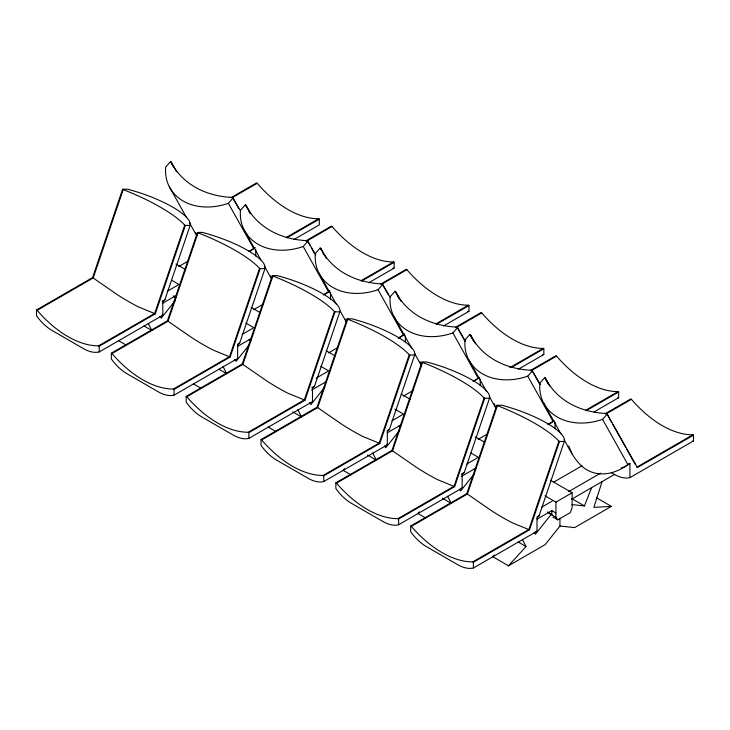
<?xml version="1.0" encoding="UTF-8"?>
<svg xmlns="http://www.w3.org/2000/svg" width="730" height="730" viewBox="0 0 730 730"><rect width="100%" height="100%" fill="white"/><g stroke="black" fill="none" stroke-linecap="round" stroke-linejoin="round"><path stroke-width="1.09" d="M602.067 481.636L593.864 507.359L611.402 506.374L596.702 497.887M164.88 299.747L162.799 300.952L162.799 315.241L99.216 351.942A38.361 22.146 60 0 1 83.539 348.657L52.177 330.553A38.361 22.146 60 0 1 36.5 315.734L36.5 309.976L92.582 277.592L122.604 189.243L127.431 189.17A55.991 14.865 18.8 0 1 190.147 225.387L164.88 299.747L163.648 300.979L162.124 301.198M122.604 189.243L123.224 189.599L93.203 277.947L37.12 310.332L36.5 309.976M123.224 189.599A96.205 25.55 18.8 0 1 184.708 225.095L154.687 313.444L98.605 345.828A96.205 55.544 60 0 1 37.12 310.332M98.605 345.828L99.216 346.184L155.298 313.809L185.329 225.451L190.147 225.387M239.714 342.954L237.642 344.159L237.642 358.448L174.059 395.158A38.361 22.146 60 0 1 158.383 391.864L127.02 373.76A38.361 22.146 60 0 1 111.343 358.941L111.343 353.183L167.425 320.808L197.447 232.45L202.265 232.386A55.991 14.865 18.8 0 1 264.99 268.594L239.714 342.954L238.482 344.186M197.447 232.45L198.067 232.806L168.046 321.163L111.955 353.539L111.343 353.183M198.067 232.806A96.205 25.55 18.8 0 1 259.551 268.302L229.521 356.66L173.439 389.035A96.205 55.544 60 0 1 111.955 353.539M173.439 389.035L174.059 389.391L230.142 357.016L260.163 268.658L264.99 268.594M314.557 386.17L312.476 387.365L312.476 401.655L248.893 438.365A38.361 22.146 60 0 1 233.217 435.071L201.863 416.967A38.361 22.146 60 0 1 186.177 402.157L186.177 396.39L242.269 364.014L272.29 275.657L277.108 275.593A55.991 14.865 18.8 0 1 339.824 311.801L314.557 386.17L313.325 387.393L311.801 387.621M272.29 275.657L272.901 276.013L242.88 364.37L186.798 396.746L186.177 396.39M272.901 276.013A96.205 25.55 18.8 0 1 334.386 311.509L304.364 399.867L248.282 432.242A96.205 55.544 60 0 1 186.798 396.746M248.282 432.242L248.893 432.598L304.985 400.223L335.006 311.865L339.824 311.801M389.4 429.377L387.32 430.572L387.32 444.862L323.737 481.572A38.361 22.146 60 0 1 308.06 478.278L276.697 460.174A38.361 22.146 60 0 1 261.021 445.364L261.021 439.597L317.103 407.221L347.124 318.864L351.951 318.8A55.991 14.865 18.8 0 1 414.667 355.008L389.4 429.377L388.168 430.6M347.124 318.864L347.745 319.22L317.723 407.577L261.641 439.953L261.021 439.597M347.745 319.22A96.205 25.55 18.8 0 1 409.229 354.716L379.208 443.073L323.116 475.458A96.205 55.544 60 0 1 261.641 439.953M323.116 475.458L323.737 475.814L379.819 443.429L409.849 355.072L414.667 355.008M464.234 472.584L462.163 473.788L462.163 488.069L398.58 524.779A38.361 22.146 60 0 1 382.894 521.494L351.541 503.39A38.361 22.146 60 0 1 335.864 488.571L335.864 482.813L391.946 450.428L421.967 362.071L426.785 362.007A55.991 14.865 18.8 0 1 489.511 398.215L464.234 472.584L463.002 473.806L461.488 474.035M421.967 362.071L422.588 362.427L392.558 450.784L336.475 483.169L335.864 482.813M422.588 362.427A96.205 25.55 18.8 0 1 484.072 397.923L454.042 486.28L397.959 518.665A96.205 55.544 60 0 1 336.475 483.169M397.959 518.665L398.58 519.021L454.662 486.636L484.683 398.279L489.511 398.215M539.078 515.791L536.997 516.995L536.997 531.276L473.414 567.986A38.361 22.146 60 0 1 457.737 564.701L426.384 546.597A38.361 22.146 60 0 1 410.698 531.778L410.698 526.02L466.789 493.635L496.811 405.278L501.629 405.214A55.991 14.865 18.8 0 1 564.345 441.422L539.078 515.791L537.846 517.023M496.811 405.278L497.422 405.643L467.401 493.991L411.318 526.376L410.698 526.02M497.422 405.643A96.205 25.55 18.8 0 1 558.906 441.139L528.885 529.487L472.803 561.872A96.205 55.544 60 0 1 411.318 526.376M472.803 561.872L473.414 562.228L529.505 529.843L559.527 441.495L564.345 441.422M571.955 504.613L584.42 505.927L591.638 487.658M175.054 300.76L161.257 318.143L159.943 316.346M249.204 344.843L236.1 361.359L234.786 359.552M324.74 387.183L310.943 404.566L309.63 402.759M398.89 431.257L385.778 447.773L384.464 445.966M474.418 473.597L460.621 490.98L459.307 489.173M547.409 511.931L551.323 514.194L535.464 534.187L534.15 532.38M559.937 518.127L559.937 526.047L545.237 544.571L508.29 565.905M240.416 210.742L232.578 197.456A96.205 74.278 -29.2 0 1 171.094 161.96L170.473 161.604L165.655 167.106A55.991 43.225 -29.2 0 0 228.371 203.314L253.638 248.501L249.368 251.284M228.371 203.314L233.189 197.812M315.816 254.943L307.412 240.663A96.205 74.278 -29.2 0 1 245.928 205.166L245.316 204.811L240.489 210.313A55.991 43.225 -29.2 0 0 303.215 246.521L328.482 291.708L323.363 295.057M303.215 246.521L308.033 241.019M390.103 297.156L382.255 283.879A96.205 74.278 -29.2 0 1 320.771 248.373L320.151 248.018L315.333 253.52A55.991 43.225 -29.2 0 0 378.049 289.728L403.325 334.915L398.197 338.264M378.049 289.728L382.876 284.235M465.494 341.357L457.099 327.086A96.205 74.278 -29.2 0 1 395.614 291.589L394.994 291.233L390.176 296.727A55.991 43.225 -29.2 0 0 452.892 332.944L478.159 378.131L473.04 381.471M452.892 332.944L457.71 327.441M540.337 384.564L531.933 370.293A96.205 74.278 -29.2 0 1 470.448 334.796L469.837 334.44L465.01 339.943A55.991 43.225 -29.2 0 0 527.735 376.151L553.002 421.338L547.874 424.677M527.735 376.151L532.553 370.648M611.302 472.648L614.24 474.345A38.361 22.146 60 0 0 629.917 477.639L693.5 440.929L693.5 435.162L637.418 467.547L606.776 413.499A96.205 74.278 -29.2 0 1 545.292 378.003L544.671 377.647L539.853 383.15A55.991 43.225 -29.2 0 0 602.569 419.358L627.846 464.545C618.127 471.991 605.207 476.252 593.143 472.584C577.968 467.921 571.134 452.39 564.117 439.633M602.569 419.358L607.396 413.855M344.642 468.651L343.118 470.33L350.957 474.856M419.485 511.858L417.962 513.537L425.8 518.063M494.32 555.065L492.796 556.744L508.481 565.796L526.02 546.524L522.424 539.415M254.907 247.871L251.686 250.153A55.991 32.321 60 0 1 248.957 251.321M329.75 291.078L326.52 293.36A55.991 32.321 60 0 1 323.801 294.528M404.593 334.294L401.363 336.566A55.991 32.321 60 0 1 398.635 337.734M479.427 377.501L476.206 379.773A55.991 32.321 60 0 1 474.409 380.604M554.271 420.708L551.04 422.989A55.991 32.321 60 0 1 548.321 424.157M629.917 477.639L629.917 463.349L625.884 466.196A55.991 32.321 60 0 1 621.221 467.912M230.999 197.684L256.586 182.911L257.197 183.267A96.205 55.544 60 0 0 318.682 218.763L319.302 219.119L319.302 224.886L293.871 239.568M257.197 183.267L232.596 197.465L238.692 208.397M178.768 266.514L188.45 260.929M167.352 291.215L177.992 285.065M253.638 248.501L255.026 247.707M162.89 303.105L176.651 295.157M286.215 237.515L318.682 218.763M286.826 237.87L319.302 219.119M305.843 240.891L331.42 226.118L332.041 226.473A96.205 55.544 60 0 0 393.525 261.97L394.136 262.326L394.136 268.093L368.705 282.775M306.454 241.247L332.041 226.473M253.611 309.721L263.293 304.136M242.187 334.422L252.835 328.281M328.482 291.708L329.869 290.914M237.734 346.312L251.494 338.364M361.049 280.721L393.525 261.97M361.669 281.077L394.136 262.326M380.677 284.098L406.263 269.324L406.884 269.68A96.205 55.544 60 0 0 468.359 305.186L468.979 305.541L468.979 311.299L443.548 325.981M381.297 284.454L406.884 269.68M328.454 352.937L337.16 347.909M316.063 378.195L327.679 371.488M403.325 334.915L404.703 334.121M311.582 390.094L326.337 381.58M435.892 323.928L468.359 305.186M436.513 324.284L468.979 305.541M455.52 327.305L481.106 312.54L481.718 312.896A96.205 55.544 60 0 0 543.202 348.392L543.823 348.748L543.823 354.506L518.391 369.188M456.14 327.66L481.718 312.896M403.288 396.144L412.97 390.55M391.873 420.845L402.513 414.695M478.159 378.131L479.546 377.328M387.411 432.735L401.171 424.787M509.75 367.701L543.202 348.392M511.347 367.491L543.823 348.748M530.363 370.512L555.941 355.747L556.561 356.103A96.205 55.544 60 0 0 618.045 391.599L618.657 391.955L618.657 397.713L594.202 411.839M556.561 356.103L531.96 370.302L539.716 384.208M478.132 439.351L486.846 434.323M466.707 464.052L477.356 457.902M461.269 476.508L476.015 467.994M585.57 410.342L618.045 391.599M586.19 410.698L618.657 391.955M605.197 413.727L630.784 398.954L631.395 399.31A96.205 55.544 60 0 0 692.88 434.806L693.5 435.162M605.818 414.083L631.395 399.31M553.942 482.001L582.011 465.795M541.551 507.259L552.199 501.108M568.652 491.609L600.589 473.168M545.055 495.834L555.922 502.103L572.119 492.75L572.119 507.898L570.249 512.661L557.802 519.842L552.856 516.986M627.846 464.545L629.917 463.349M537.088 519.149L551.834 510.635L551.834 514.896L551.323 514.194M571.973 499.01L614.76 474.308M692.88 434.806L636.797 467.191L637.418 467.547M611.402 506.374L574.647 527.589L559.937 526.047M184.708 225.095L185.329 225.451M259.551 268.302L260.163 268.658M334.386 311.509L335.006 311.865M409.229 354.716L409.849 355.072M484.072 397.923L484.683 398.279M558.906 441.139L559.527 441.495M176.021 264.059L184.918 269.197M251.093 307.403L259.99 312.54M326.164 350.747L335.061 355.875M401.235 394.09L410.132 399.219M475.321 436.859L484.209 441.997M550.393 480.203L572.119 492.75M571.681 498.572L584.42 505.927M171.678 280.265L179.58 284.828M245.754 323.034L254.651 328.162M320.826 366.378L329.723 371.506M394.912 409.147L404.794 414.85M470.969 453.056L478.871 457.619M551.971 510.708L555.922 512.989M173.211 295.887L176.149 297.584M249.03 339.669L250.983 340.8M398.708 426.083L400.67 427.214M473.551 469.29L475.504 470.421M173.649 296.553L175.674 297.721M548.896 513.199L555.922 517.251L557.802 519.842M92.582 277.592L117.421 294.756A81.842 15.047 37.6 0 0 138.6 306.983L155.298 313.809M167.425 320.808L192.264 337.963A81.842 15.047 37.6 0 0 213.443 350.19L230.142 357.016M242.269 364.014L267.098 381.179A81.842 15.047 37.6 0 0 288.277 393.406L304.985 400.223M317.103 407.221L341.941 424.385A81.842 15.047 37.6 0 0 363.12 436.613L379.819 443.429M391.946 450.428L416.784 467.592A81.842 15.047 37.6 0 0 437.963 479.82L454.662 486.636M466.789 493.635L491.618 510.799A81.842 15.047 37.6 0 0 512.798 523.027L529.505 529.843M143.974 325.954L151.813 330.48L148.226 323.372M218.817 369.161L226.656 373.687L223.07 366.588M292.675 411.811L301.499 416.903L297.904 409.795M367.518 455.018L376.333 460.11L372.747 453.001M442.362 498.225L451.176 503.317L447.59 496.208M518.181 541.998L526.02 546.524M118.598 340.7L125.46 344.66M193.441 383.907L201.279 388.433M268.275 427.114L276.113 431.64M606.776 413.499L611.777 422.451M612.89 424.44L625.683 447.308M626.787 449.288L635.127 464.207M545.292 378.003L549.736 385.96M544.671 377.647L548.568 384.61M543.531 402.814L560.786 433.656M470.448 334.796L475.458 343.739M469.837 334.44L473.724 341.394M457.099 327.086L464.882 341.001M468.687 359.607L486.499 391.444M489.283 396.417L495.962 408.362M395.614 291.589L401.171 301.526M394.994 291.233L399.447 299.181M382.812 284.864L388.369 294.81M393.853 316.391L411.656 348.237M414.439 353.21L421.675 366.15M320.771 248.373L326.328 258.32M320.151 248.018L321.264 250.007M322.377 251.996L324.047 254.98M307.412 240.663L310.195 245.636M311.309 247.625L314.639 253.593M319.01 273.184L336.265 304.036M340.153 310.998L346.276 321.948M245.928 205.166L250.381 213.124M245.316 204.811L247.534 208.789M248.647 210.778L250.317 213.762M244.167 229.977L260.865 259.825M264.762 266.797L271.441 278.732M171.094 161.96L176.651 171.906M170.473 161.604L173.813 167.571M169.333 186.77L186.579 217.613M189.362 222.595L196.598 235.525M568.633 445.921L571.909 453.558M494.201 403.672L495.843 407.486M419.777 361.414L421.411 365.237M345.345 319.165L346.567 322.021M270.501 275.949L271.733 278.814M195.667 232.742L196.89 235.607M555.922 502.103L555.922 517.251M555.074 422.341L555.074 428.93M480.24 379.125L480.24 385.723M473.414 562.228L473.414 567.986M405.396 335.919L405.396 342.516M398.58 519.021L398.58 524.779M330.553 292.712L330.553 299.309M323.737 475.814L323.737 481.572M255.719 249.505L255.719 256.093M248.893 432.598L248.893 438.365M174.059 389.391L174.059 395.158M99.216 346.184L99.216 351.942M468.979 311.299A38.361 22.146 60 0 1 467.82 311.527M693.5 440.929A38.361 22.146 60 0 1 692.341 441.157M394.136 268.093A38.361 22.146 60 0 1 392.986 268.321M543.823 354.506A38.361 22.146 60 0 1 542.664 354.734M618.657 397.713A38.361 22.146 60 0 1 617.507 397.941M536.997 531.276A38.361 22.146 60 0 1 535.847 531.504M162.799 315.241A38.361 22.146 60 0 1 161.64 315.47M387.32 444.862A38.361 22.146 60 0 1 386.161 445.09M462.163 488.069A38.361 22.146 60 0 1 461.004 488.297"/></g></svg>
